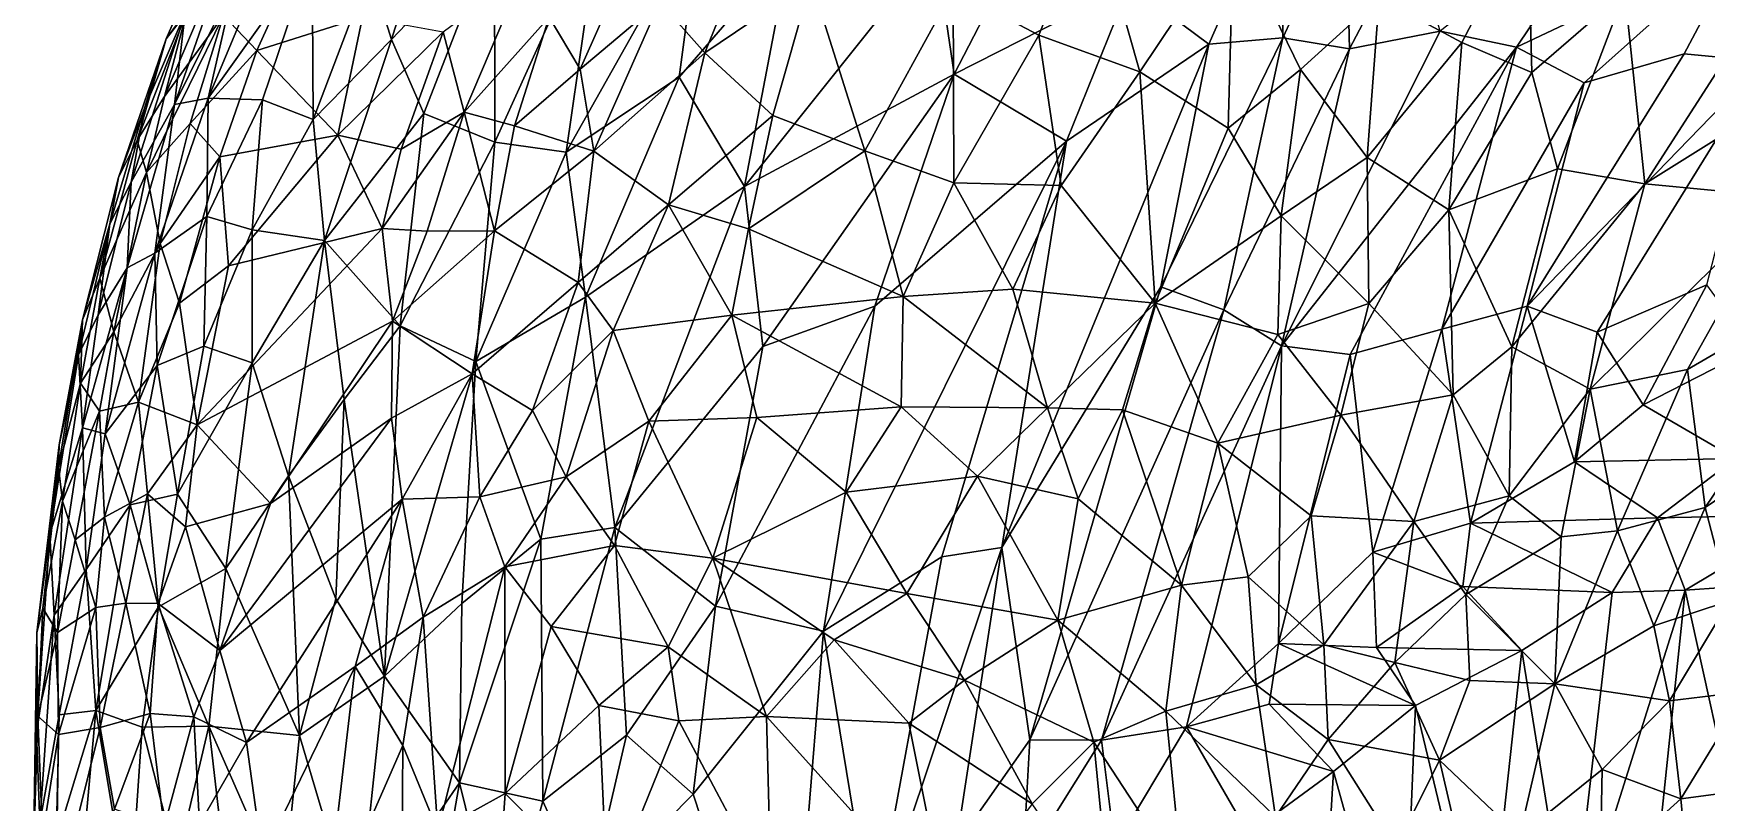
# Model space of a CAD drawing. Header units: metres. Extents: x -887 to 648, y -818 to 707.
# Drawn here: x -887 to -321, y -79 to 181 of the extents above; entities that cross this region are included whole.
import ezdxf

# ---------------------------------------------------------------- set-up
doc = ezdxf.new("R2010")
doc.units = ezdxf.units.M

msp = doc.modelspace()

# ---------------------------------------------------------------- linework, layer by layer
at = {"layer": '10k-small'}
for points in [[(-765.66, 178.61, 455.6), (-745.13, 244.01, 451.53), (-773.02, 202.04, 430.76)], [(-730.77, 215.13, 488.43), (-745.13, 244.01, 451.53), (-765.66, 178.61, 455.6)], [(-489.25, 177.02, 703.07), (-464.4, 233.3, 706.56), (-516.04, 197.06, 686.12)], [(-489.25, 177.02, 703.07), (-464.18, 179.12, 713.32), (-464.4, 233.3, 706.56)], [(-464.18, 179.12, 713.32), (-442.81, 225.01, 716.93), (-464.4, 233.3, 706.56)], [(-841.81, 178.86, 157.26), (-818.94, 230.63, 140.56), (-835, 187.64, 98.17)], [(-825.93, 215.38, 195.45), (-818.94, 230.63, 140.56), (-841.81, 178.86, 157.26)], [(-575.34, 166.84, 650.95), (-542.18, 231, 660.77), (-581.62, 209.78, 636.28)], [(-575.34, 166.84, 650.95), (-516.04, 197.06, 686.12), (-542.18, 231, 660.77)], [(-385.17, 175.97, 729.62), (-348.2, 231.09, 736.43), (-410.98, 181.42, 727.13)], [(-385.17, 175.97, 729.62), (-307.76, 212.69, 738.04), (-348.2, 231.09, 736.43)], [(-694.58, 223.63, 528.99), (-730.77, 215.13, 488.43), (-730.68, 143.92, 515.61)], [(-706.59, 140.47, 542.95), (-694.58, 223.63, 528.99), (-730.68, 143.92, 515.61)], [(-660.95, 221.7, 564.39), (-694.58, 223.63, 528.99), (-706.59, 140.47, 542.95)], [(-706.59, 140.47, 542.95), (-668.39, 165.91, 573.14), (-660.95, 221.7, 564.39)], [(-668.39, 165.91, 573.14), (-630.87, 209.2, 595.23), (-660.95, 221.7, 564.39)], [(-546.72, 180.12, -552.57), (-575.68, 195.43, -518.72), (-528.78, 224.81, -541.93)], [(-512.56, 167.71, -585.94), (-546.72, 180.12, -552.57), (-528.78, 224.81, -541.93)], [(-512.56, 167.71, -585.94), (-528.78, 224.81, -541.93), (-480.81, 215.04, -582.05)], [(-441.66, 175.48, 720.15), (-442.81, 225.01, 716.93), (-464.18, 179.12, 713.32)], [(-441.66, 175.48, 720.15), (-420.55, 215.58, 724.63), (-442.81, 225.01, 716.93)], [(-835.49, 187.5, 234.35), (-825.93, 215.38, 195.45), (-841.81, 178.86, 157.26)], [(-822.49, 186.76, 5.69), (-791, 219.3, -57.48), (-811.23, 174.85, -60.3)], [(-791, 219.3, -57.48), (-775.48, 186.19, -159.29), (-811.23, 174.85, -60.3)], [(-730.77, 215.13, 488.43), (-765.66, 178.61, 455.6), (-754.68, 153.58, 482.62)], [(-730.68, 143.92, 515.61), (-730.77, 215.13, 488.43), (-754.68, 153.58, 482.62)], [(-674.89, 191.24, -406.7), (-642.18, 217.23, -434.26), (-659.66, 174.08, -440.13)], [(-642.18, 217.23, -434.26), (-623.67, 198.45, -469.91), (-659.66, 174.08, -440.13)], [(-441.66, 175.48, 720.15), (-410.98, 181.42, 727.13), (-420.55, 215.58, 724.63)], [(-403.66, 177.62, -640.54), (-431.54, 192.69, -622.16), (-381.29, 220.29, -624.72)], [(-379.93, 167.4, -651.68), (-403.66, 177.62, -640.54), (-381.29, 220.29, -624.72)], [(-379.93, 167.4, -651.68), (-381.29, 220.29, -624.72), (-348.5, 194.7, -644.42)], [(-712.37, 186.13, -341.63), (-681.64, 213.99, -375.92), (-701.81, 168.61, -376.75)], [(-681.64, 213.99, -375.92), (-674.89, 191.24, -406.7), (-701.81, 168.61, -376.75)], [(-646.27, 128.95, 601.75), (-581.62, 209.78, 636.28), (-630.87, 209.2, 595.23)], [(-646.27, 128.95, 601.75), (-575.34, 166.84, 650.95), (-581.62, 209.78, 636.28)], [(-482.65, 148.61, -616.08), (-512.56, 167.71, -585.94), (-480.81, 215.04, -582.05)], [(-482.65, 148.61, -616.08), (-480.81, 215.04, -582.05), (-458.18, 168.49, -621.18)], [(-458.18, 168.49, -621.18), (-480.81, 215.04, -582.05), (-431.54, 192.69, -622.16)], [(-362.28, 163.95, 728.81), (-307.76, 212.69, 738.04), (-385.17, 175.97, 729.62)], [(-362.28, 163.95, 728.81), (-328.46, 173.8, 731.48), (-307.76, 212.69, 738.04)], [(-301.21, 171.17, 729.63), (-307.76, 212.69, 738.04), (-328.46, 173.8, 731.48)], [(-839.02, 156.68, 288.43), (-820.87, 208.67, 285.67), (-835.49, 187.5, 234.35)], [(-818.76, 197.8, 316.45), (-820.87, 208.67, 285.67), (-839.02, 156.68, 288.43)], [(-792.47, 207.97, 387.6), (-806.54, 209.1, 346.71), (-827.64, 158.73, 333.88)], [(-806.54, 209.1, 346.71), (-818.76, 197.8, 316.45), (-827.64, 158.73, 333.88)], [(-792.47, 207.97, 387.6), (-827.64, 158.73, 333.88), (-809.31, 158.18, 385.56)], [(-792.19, 151.52, 424.51), (-792.47, 207.97, 387.6), (-809.31, 158.18, 385.56)], [(-773.02, 202.04, 430.76), (-792.47, 207.97, 387.6), (-792.19, 151.52, 424.51)], [(-646.27, 128.95, 601.75), (-630.87, 209.2, 595.23), (-668.39, 165.91, 573.14)], [(-842.47, 159.37, 61.31), (-825.5, 199.11, 56.65), (-822.49, 186.76, 5.69)], [(-835, 187.64, 98.17), (-825.5, 199.11, 56.65), (-842.47, 159.37, 61.31)], [(-765.66, 178.61, 455.6), (-773.02, 202.04, 430.76), (-792.19, 151.52, 424.51)], [(-748.15, 181.17, -257.41), (-720.94, 201.48, -306.01), (-741.07, 154.08, -305.47)], [(-741.07, 154.08, -305.47), (-720.94, 201.48, -306.01), (-712.37, 186.13, -341.63)], [(-659.66, 174.08, -440.13), (-623.67, 198.45, -469.91), (-636.65, 152.96, -479.56)], [(-623.67, 198.45, -469.91), (-605.58, 140.93, -517.55), (-636.65, 152.96, -479.56)], [(-605.58, 140.93, -517.55), (-623.67, 198.45, -469.91), (-575.68, 195.43, -518.72)], [(-827.64, 158.73, 333.88), (-818.76, 197.8, 316.45), (-839.02, 156.68, 288.43)], [(-575.48, 130.15, -550.96), (-605.58, 140.93, -517.55), (-575.68, 195.43, -518.72)], [(-575.48, 130.15, -550.96), (-575.68, 195.43, -518.72), (-546.72, 180.12, -552.57)], [(-537.33, 144.18, 679.78), (-516.04, 197.06, 686.12), (-575.34, 166.84, 650.95)], [(-537.33, 144.18, 679.78), (-489.25, 177.02, 703.07), (-516.04, 197.06, 686.12)], [(-435.63, 138.73, -646.63), (-458.18, 168.49, -621.18), (-431.54, 192.69, -622.16)], [(-435.63, 138.73, -646.63), (-431.54, 192.69, -622.16), (-403.66, 177.62, -640.54)], [(-371.3, 134.86, -666.85), (-379.93, 167.4, -651.68), (-348.5, 194.7, -644.42)], [(-341.69, 129.76, -671.46), (-371.3, 134.86, -666.85), (-348.5, 194.7, -644.42)], [(-341.69, 129.76, -671.46), (-348.5, 194.7, -644.42), (-298.97, 196.32, -646.46)], [(-341.69, 129.76, -671.46), (-298.97, 196.32, -646.46), (-285.42, 165.02, -657.27)], [(-839.02, 156.68, 288.43), (-835.49, 187.5, 234.35), (-853.76, 130.37, 239.4)], [(-853.76, 130.37, 239.4), (-835.49, 187.5, 234.35), (-849.15, 155.34, 200.57)], [(-851.64, 144.58, 101.39), (-835, 187.64, 98.17), (-842.47, 159.37, 61.31)], [(-841.81, 178.86, 157.26), (-835, 187.64, 98.17), (-851.64, 144.58, 101.39)], [(-835.49, 187.5, 234.35), (-841.81, 178.86, 157.26), (-849.15, 155.34, 200.57)], [(-848.55, 133.6, 41.93), (-822.49, 186.76, 5.69), (-833.75, 150.21, -6.8)], [(-842.47, 159.37, 61.31), (-822.49, 186.76, 5.69), (-848.55, 133.6, 41.93)], [(-822.49, 186.76, 5.69), (-811.23, 174.85, -60.3), (-833.75, 150.21, -6.8)], [(-701.81, 168.61, -376.75), (-674.89, 191.24, -406.7), (-697.19, 140.84, -403.11)], [(-697.19, 140.84, -403.11), (-674.89, 191.24, -406.7), (-659.66, 174.08, -440.13)], [(-811.23, 174.85, -60.3), (-775.48, 186.19, -159.29), (-783.75, 146.2, -183.68)], [(-775.48, 186.19, -159.29), (-748.15, 181.17, -257.41), (-783.75, 146.2, -183.68)], [(-783.75, 146.2, -183.68), (-748.15, 181.17, -257.41), (-762.42, 141.5, -257.68)], [(-748.15, 181.17, -257.41), (-741.07, 154.08, -305.47), (-762.42, 141.5, -257.68)], [(-741.07, 154.08, -305.47), (-712.37, 186.13, -341.63), (-723.99, 149.38, -347.73)], [(-712.37, 186.13, -341.63), (-701.81, 168.61, -376.75), (-723.99, 149.38, -347.73)], [(-464.59, 75.04, 704.32), (-385.17, 175.97, 729.62), (-410.98, 181.42, 727.13)], [(-464.59, 75.04, 704.32), (-410.98, 181.42, 727.13), (-441.66, 175.48, 720.15)], [(-849.15, 155.34, 200.57), (-841.81, 178.86, 157.26), (-857.97, 131.91, 150.44)], [(-841.81, 178.86, 157.26), (-851.64, 144.58, 101.39), (-857.97, 131.91, 150.44)], [(-765.66, 178.61, 455.6), (-792.19, 151.52, 424.51), (-788.32, 110.62, 450.33)], [(-754.68, 153.58, 482.62), (-765.66, 178.61, 455.6), (-788.32, 110.62, 450.33)], [(-539.12, 129.22, -582.84), (-575.48, 130.15, -550.96), (-546.72, 180.12, -552.57)], [(-559.23, 6.81, 672.99), (-489.25, 177.02, 703.07), (-537.33, 144.18, 679.78)], [(-559.23, 6.81, 672.99), (-505.38, 94.92, 695.36), (-489.25, 177.02, 703.07)], [(-539.12, 129.22, -582.84), (-546.72, 180.12, -552.57), (-512.56, 167.71, -585.94)], [(-484.17, 87.2, 701.45), (-464.18, 179.12, 713.32), (-505.38, 94.92, 695.36)], [(-505.38, 94.92, 695.36), (-464.18, 179.12, 713.32), (-489.25, 177.02, 703.07)], [(-484.17, 87.2, 701.45), (-441.66, 175.48, 720.15), (-464.18, 179.12, 713.32)], [(-464.59, 75.04, 704.32), (-441.66, 175.48, 720.15), (-484.17, 87.2, 701.45)], [(-441.44, 72.05, 706.65), (-385.17, 175.97, 729.62), (-464.59, 75.04, 704.32)], [(-441.44, 72.05, 706.65), (-410.33, 80.7, 709.27), (-385.17, 175.97, 729.62)], [(-407.99, 121.04, -664.47), (-435.63, 138.73, -646.63), (-403.66, 177.62, -640.54)], [(-410.33, 80.7, 709.27), (-362.28, 163.95, 728.81), (-385.17, 175.97, 729.62)], [(-407.99, 121.04, -664.47), (-403.66, 177.62, -640.54), (-379.93, 167.4, -651.68)], [(-833.75, 150.21, -6.8), (-811.23, 174.85, -60.3), (-823.75, 138.97, -65.66)], [(-811.23, 174.85, -60.3), (-783.75, 146.2, -183.68), (-823.75, 138.97, -65.66)], [(-697.19, 140.84, -403.11), (-659.66, 174.08, -440.13), (-671.94, 122.66, -449.77)], [(-659.66, 174.08, -440.13), (-636.65, 152.96, -479.56), (-671.94, 122.66, -449.77)], [(-381.52, 88.39, 710.01), (-301.21, 171.17, 729.63), (-328.46, 173.8, 731.48)], [(-381.52, 88.39, 710.01), (-328.46, 173.8, 731.48), (-362.28, 163.95, 728.81)], [(-357.88, 79.62, 705.01), (-301.21, 171.17, 729.63), (-381.52, 88.39, 710.01)], [(-357.88, 79.62, 705.01), (-320.77, 95.7, 705), (-301.21, 171.17, 729.63)], [(-723.99, 149.38, -347.73), (-701.81, 168.61, -376.75), (-697.19, 140.84, -403.11)], [(-700.01, 91.5, 561.71), (-668.39, 165.91, 573.14), (-706.59, 140.47, 542.95)], [(-700.01, 91.5, 561.71), (-646.27, 128.95, 601.75), (-668.39, 165.91, 573.14)], [(-640.08, 74.81, 616.68), (-575.34, 166.84, 650.95), (-646.27, 128.95, 601.75)], [(-640.08, 74.81, 616.68), (-602.14, 88.38, 643.32), (-575.34, 166.84, 650.95)], [(-602.14, 88.38, 643.32), (-537.33, 144.18, 679.78), (-575.34, 166.84, 650.95)], [(-507.3, 89.47, -625.04), (-539.12, 129.22, -582.84), (-512.56, 167.71, -585.94)], [(-507.3, 89.47, -625.04), (-512.56, 167.71, -585.94), (-482.65, 148.61, -616.08)], [(-464.76, 118.98, -640.4), (-482.65, 148.61, -616.08), (-458.18, 168.49, -621.18)], [(-464.76, 118.98, -640.4), (-458.18, 168.49, -621.18), (-435.63, 138.73, -646.63)], [(-407.99, 121.04, -664.47), (-379.93, 167.4, -651.68), (-371.3, 134.86, -666.85)], [(-294.58, 125.25, -670.39), (-341.69, 129.76, -671.46), (-285.42, 165.02, -657.27)], [(-851.64, 144.58, 101.39), (-842.47, 159.37, 61.31), (-848.55, 133.6, 41.93)], [(-827.64, 158.73, 333.88), (-839.02, 156.68, 288.43), (-845.65, 106.35, 319.72)], [(-828.07, 118.74, 364.04), (-827.64, 158.73, 333.88), (-845.65, 106.35, 319.72)], [(-809.31, 158.18, 385.56), (-827.64, 158.73, 333.88), (-828.07, 118.74, 364.04)], [(-410.33, 80.7, 709.27), (-381.52, 88.39, 710.01), (-362.28, 163.95, 728.81)], [(-853.76, 130.37, 239.4), (-849.15, 155.34, 200.57), (-860.97, 116.24, 199.87)], [(-849.15, 155.34, 200.57), (-857.97, 131.91, 150.44), (-860.97, 116.24, 199.87)], [(-839.02, 156.68, 288.43), (-853.76, 130.37, 239.4), (-855.07, 101.35, 282.36)], [(-845.65, 106.35, 319.72), (-839.02, 156.68, 288.43), (-855.07, 101.35, 282.36)], [(-812.81, 114.2, 402.57), (-809.31, 158.18, 385.56), (-828.07, 118.74, 364.04)], [(-792.19, 151.52, 424.51), (-809.31, 158.18, 385.56), (-812.81, 114.2, 402.57)], [(-762.73, 81.74, 494.78), (-754.68, 153.58, 482.62), (-788.32, 110.62, 450.33)], [(-762.42, 141.5, -257.68), (-741.07, 154.08, -305.47), (-768.86, 114.75, -261.6)], [(-768.86, 114.75, -261.6), (-741.07, 154.08, -305.47), (-753.54, 113.84, -303.99)], [(-730.68, 143.92, 515.61), (-754.68, 153.58, 482.62), (-762.73, 81.74, 494.78)], [(-753.54, 113.84, -303.99), (-741.07, 154.08, -305.47), (-730.84, 113.88, -355.78)], [(-741.07, 154.08, -305.47), (-723.99, 149.38, -347.73), (-730.84, 113.88, -355.78)], [(-671.94, 122.66, -449.77), (-636.65, 152.96, -479.56), (-644.93, 114.59, -485.98)], [(-636.65, 152.96, -479.56), (-605.58, 140.93, -517.55), (-644.93, 114.59, -485.98)], [(-848.55, 133.6, 41.93), (-833.75, 150.21, -6.8), (-843.88, 109.66, -20.81)], [(-833.75, 150.21, -6.8), (-823.75, 138.97, -65.66), (-843.88, 109.66, -20.81)], [(-788.32, 110.62, 450.33), (-792.19, 151.52, 424.51), (-812.81, 114.2, 402.57)], [(-723.99, 149.38, -347.73), (-697.19, 140.84, -403.11), (-730.84, 113.88, -355.78)], [(-507.3, 89.47, -625.04), (-482.65, 148.61, -616.08), (-464.76, 118.98, -640.4)], [(-851.64, 144.58, 101.39), (-848.55, 133.6, 41.93), (-864.26, 97.86, 93.68)], [(-857.97, 131.91, 150.44), (-851.64, 144.58, 101.39), (-864.26, 97.86, 93.68)], [(-823.75, 138.97, -65.66), (-783.75, 146.2, -183.68), (-820.79, 102.05, -113.43)], [(-820.79, 102.05, -113.43), (-783.75, 146.2, -183.68), (-768.86, 114.75, -261.6)], [(-783.75, 146.2, -183.68), (-762.42, 141.5, -257.68), (-768.86, 114.75, -261.6)], [(-737.09, 69.69, 528.23), (-730.68, 143.92, 515.61), (-762.73, 81.74, 494.78)], [(-706.59, 140.47, 542.95), (-730.68, 143.92, 515.61), (-737.09, 69.69, 528.23)], [(-619.57, -21.41, 641.79), (-537.33, 144.18, 679.78), (-602.14, 88.38, 643.32)], [(-619.57, -21.41, 641.79), (-579.48, 3.73, 663.13), (-537.33, 144.18, 679.78)], [(-579.48, 3.73, 663.13), (-559.23, 6.81, 672.99), (-537.33, 144.18, 679.78)], [(-843.88, 109.66, -20.81), (-823.75, 138.97, -65.66), (-837.31, 89.46, -69.65)], [(-823.75, 138.97, -65.66), (-820.79, 102.05, -113.43), (-837.31, 89.46, -69.65)], [(-700.01, 91.5, 561.71), (-706.59, 140.47, 542.95), (-737.09, 69.69, 528.23)], [(-730.84, 113.88, -355.78), (-697.19, 140.84, -403.11), (-702.47, 96.4, -414.2)], [(-697.19, 140.84, -403.11), (-671.94, 122.66, -449.77), (-702.47, 96.4, -414.2)], [(-644.93, 114.59, -485.98), (-605.58, 140.93, -517.55), (-592.59, 91.67, -548.99)], [(-592.59, 91.67, -548.99), (-605.58, 140.93, -517.55), (-575.48, 130.15, -550.96)], [(-435.12, 89.31, -666.51), (-464.76, 118.98, -640.4), (-435.63, 138.73, -646.63)], [(-435.12, 89.31, -666.51), (-435.63, 138.73, -646.63), (-407.99, 121.04, -664.47)], [(-860.97, 116.24, 199.87), (-857.97, 131.91, 150.44), (-870.21, 83.79, 153.82)], [(-870.21, 83.79, 153.82), (-857.97, 131.91, 150.44), (-864.26, 97.86, 93.68)], [(-855.07, 101.35, 282.36), (-853.76, 130.37, 239.4), (-864.86, 85.45, 238.67)], [(-853.76, 130.37, 239.4), (-860.97, 116.24, 199.87), (-864.86, 85.45, 238.67)], [(-864.26, 97.86, 93.68), (-848.55, 133.6, 41.93), (-859.54, 79.8, 21.88)], [(-848.55, 133.6, 41.93), (-843.88, 109.66, -20.81), (-859.54, 79.8, 21.88)], [(-386.72, 74.7, -686.08), (-407.99, 121.04, -664.47), (-371.3, 134.86, -666.85)], [(-386.72, 74.7, -686.08), (-371.3, 134.86, -666.85), (-341.69, 129.76, -671.46)], [(-690.15, 13.61, 585.54), (-646.27, 128.95, 601.75), (-700.01, 91.5, 561.71)], [(-690.15, 13.61, 585.54), (-640.08, 74.81, 616.68), (-646.27, 128.95, 601.75)], [(-592.59, 91.67, -548.99), (-575.48, 130.15, -550.96), (-555.48, 94.13, -582.97)], [(-555.48, 94.13, -582.97), (-575.48, 130.15, -550.96), (-539.12, 129.22, -582.84)], [(-507.3, 89.47, -625.04), (-555.48, 94.13, -582.97), (-539.12, 129.22, -582.84)], [(-360.19, 60.41, -692.43), (-386.72, 74.7, -686.08), (-341.69, 129.76, -671.46)], [(-360.19, 60.41, -692.43), (-341.69, 129.76, -671.46), (-294.58, 125.25, -670.39)], [(-360.19, 60.41, -692.43), (-294.58, 125.25, -670.39), (-327.3, 67.02, -688.39)], [(-327.3, 67.02, -688.39), (-294.58, 125.25, -670.39), (-265.48, 102.97, -669.85)], [(-702.47, 96.4, -414.2), (-671.94, 122.66, -449.77), (-690.66, 80.2, -437.42)], [(-690.66, 80.2, -437.42), (-671.94, 122.66, -449.77), (-650.51, 85.38, -488.91)], [(-671.94, 122.66, -449.77), (-644.93, 114.59, -485.98), (-650.51, 85.38, -488.91)], [(-465.86, 78.82, -654.52), (-507.3, 89.47, -625.04), (-464.76, 118.98, -640.4)], [(-465.86, 78.82, -654.52), (-464.76, 118.98, -640.4), (-435.12, 89.31, -666.51)], [(-406.6, 58.42, -686.9), (-435.12, 89.31, -666.51), (-407.99, 121.04, -664.47)], [(-406.6, 58.42, -686.9), (-407.99, 121.04, -664.47), (-386.72, 74.7, -686.08)], [(-860.97, 116.24, 199.87), (-870.21, 83.79, 153.82), (-871.48, 71.99, 197.96)], [(-864.86, 85.45, 238.67), (-860.97, 116.24, 199.87), (-871.48, 71.99, 197.96)], [(-828.07, 118.74, 364.04), (-845.65, 106.35, 319.72), (-844.93, 68.35, 346.48)], [(-829.11, 74.86, 384.13), (-828.07, 118.74, 364.04), (-844.93, 68.35, 346.48)], [(-820.79, 102.05, -113.43), (-768.86, 114.75, -261.6), (-831.34, 48.32, -121.89)], [(-831.34, 48.32, -121.89), (-768.86, 114.75, -261.6), (-765.35, 83.35, -291.64)], [(-812.81, 114.2, 402.57), (-828.07, 118.74, 364.04), (-829.11, 74.86, 384.13)], [(-812.82, 69.3, 420.83), (-812.81, 114.2, 402.57), (-829.11, 74.86, 384.13)], [(-788.32, 110.62, 450.33), (-812.81, 114.2, 402.57), (-812.82, 69.3, 420.83)], [(-768.86, 114.75, -261.6), (-753.54, 113.84, -303.99), (-765.35, 83.35, -291.64)], [(-765.35, 83.35, -291.64), (-730.84, 113.88, -355.78), (-738.42, 65.58, -360.06)], [(-765.35, 83.35, -291.64), (-753.54, 113.84, -303.99), (-730.84, 113.88, -355.78)], [(-730.84, 113.88, -355.78), (-702.47, 96.4, -414.2), (-738.42, 65.58, -360.06)], [(-644.93, 114.59, -485.98), (-592.59, 91.67, -548.99), (-650.51, 85.38, -488.91)], [(-859.54, 79.8, 21.88), (-843.88, 109.66, -20.81), (-851.19, 56.01, -45.86)], [(-843.88, 109.66, -20.81), (-837.31, 89.46, -69.65), (-851.19, 56.01, -45.86)], [(-800.54, 31.1, 452.31), (-788.32, 110.62, 450.33), (-812.82, 69.3, 420.83)], [(-781.71, 56.92, 475.38), (-788.32, 110.62, 450.33), (-800.54, 31.1, 452.31)], [(-762.73, 81.74, 494.78), (-788.32, 110.62, 450.33), (-781.71, 56.92, 475.38)], [(-844.93, 68.35, 346.48), (-845.65, 106.35, 319.72), (-862.5, 45.24, 297.83)], [(-845.65, 106.35, 319.72), (-855.07, 101.35, 282.36), (-862.5, 45.24, 297.83)], [(-837.31, 89.46, -69.65), (-820.79, 102.05, -113.43), (-831.34, 48.32, -121.89)], [(-321.36, 20.36, -695.16), (-327.3, 67.02, -688.39), (-265.48, 102.97, -669.85)], [(-321.36, 20.36, -695.16), (-265.48, 102.97, -669.85), (-253.23, 66.62, -670.42)], [(-870.21, 83.79, 153.82), (-864.26, 97.86, 93.68), (-870.87, 62.37, 84.6)], [(-864.26, 97.86, 93.68), (-859.54, 79.8, 21.88), (-870.87, 62.37, 84.6)], [(-862.5, 45.24, 297.83), (-855.07, 101.35, 282.36), (-870.17, 47.34, 256.05)], [(-855.07, 101.35, 282.36), (-864.86, 85.45, 238.67), (-870.17, 47.34, 256.05)], [(-738.42, 65.58, -360.06), (-702.47, 96.4, -414.2), (-717.95, 53.14, -399.88)], [(-717.95, 53.14, -399.88), (-702.47, 96.4, -414.2), (-690.66, 80.2, -437.42)], [(-715.15, 9.65, 563.32), (-700.01, 91.5, 561.71), (-737.09, 69.69, 528.23)], [(-715.15, 9.65, 563.32), (-690.15, 13.61, 585.54), (-700.01, 91.5, 561.71)], [(-650.51, 85.38, -488.91), (-592.59, 91.67, -548.99), (-593.28, 54.42, -558.6)], [(-543.72, 54.02, -607.09), (-593.28, 54.42, -558.6), (-592.59, 91.67, -548.99)], [(-543.72, 54.02, -607.09), (-592.59, 91.67, -548.99), (-555.48, 94.13, -582.97)], [(-549.7, -58.18, 675.29), (-505.38, 94.92, 695.36), (-559.23, 6.81, 672.99)], [(-543.72, 54.02, -607.09), (-555.48, 94.13, -582.97), (-507.3, 89.47, -625.04)], [(-549.7, -58.18, 675.29), (-484.17, 87.2, 701.45), (-505.38, 94.92, 695.36)], [(-342.29, 55.02, 693.31), (-320.77, 95.7, 705), (-357.88, 79.62, 705.01)], [(-342.29, 55.02, 693.31), (-305.13, 74.12, 692.25), (-320.77, 95.7, 705)], [(-870.17, 47.34, 256.05), (-864.86, 85.45, 238.67), (-871.48, 71.99, 197.96)], [(-851.19, 56.01, -45.86), (-837.31, 89.46, -69.65), (-831.34, 48.32, -121.89)], [(-690.66, 80.2, -437.42), (-650.51, 85.38, -488.91), (-678.63, 49.59, -460.57)], [(-678.63, 49.59, -460.57), (-650.51, 85.38, -488.91), (-642.12, 50.77, -505.75)], [(-619.57, -21.41, 641.79), (-602.14, 88.38, 643.32), (-656.02, -13.02, 616.38)], [(-656.02, -13.02, 616.38), (-602.14, 88.38, 643.32), (-640.08, 74.81, 616.68)], [(-650.51, 85.38, -488.91), (-593.28, 54.42, -558.6), (-642.12, 50.77, -505.75)], [(-525.51, -58.36, 682.34), (-484.17, 87.2, 701.45), (-549.7, -58.18, 675.29)], [(-518.44, 53.35, -628.3), (-543.72, 54.02, -607.09), (-507.3, 89.47, -625.04)], [(-525.51, -58.36, 682.34), (-464.59, 75.04, 704.32), (-484.17, 87.2, 701.45)], [(-486.14, 42.15, -653.84), (-518.44, 53.35, -628.3), (-507.3, 89.47, -625.04)], [(-486.14, 42.15, -653.84), (-507.3, 89.47, -625.04), (-465.86, 78.82, -654.52)], [(-444.59, 51.63, -674.29), (-465.86, 78.82, -654.52), (-435.12, 89.31, -666.51)], [(-444.59, 51.63, -674.29), (-435.12, 89.31, -666.51), (-406.6, 58.42, -686.9)], [(-400.74, 15.05, 693.72), (-381.52, 88.39, 710.01), (-410.33, 80.7, 709.27)], [(-400.74, 15.05, 693.72), (-365.53, 35.79, 692.31), (-381.52, 88.39, 710.01)], [(-365.53, 35.79, 692.31), (-357.88, 79.62, 705.01), (-381.52, 88.39, 710.01)], [(-878.06, 41.52, 169.59), (-870.21, 83.79, 153.82), (-878.31, 33.86, 128.12)], [(-870.21, 83.79, 153.82), (-870.87, 62.37, 84.6), (-878.31, 33.86, 128.12)], [(-871.48, 71.99, 197.96), (-870.21, 83.79, 153.82), (-878.06, 41.52, 169.59)], [(-870.87, 62.37, 84.6), (-859.54, 79.8, 21.88), (-864.47, 52.94, 20.42)], [(-859.54, 79.8, 21.88), (-851.19, 56.01, -45.86), (-864.47, 52.94, 20.42)], [(-831.34, 48.32, -121.89), (-765.35, 83.35, -291.64), (-806.53, 21.69, -204.73)], [(-806.53, 21.69, -204.73), (-765.35, 83.35, -291.64), (-765.62, 50.57, -302.64)], [(-768.01, -36.64, 511.95), (-762.73, 81.74, 494.78), (-781.71, 56.92, 475.38)], [(-737.09, 69.69, 528.23), (-762.73, 81.74, 494.78), (-768.01, -36.64, 511.95)], [(-765.35, 83.35, -291.64), (-738.42, 65.58, -360.06), (-765.62, 50.57, -302.64)], [(-717.95, 53.14, -399.88), (-690.66, 80.2, -437.42), (-706.61, 30.76, -421.55)], [(-706.61, 30.76, -421.55), (-690.66, 80.2, -437.42), (-678.63, 49.59, -460.57)], [(-433.67, 5.2, 695.74), (-410.33, 80.7, 709.27), (-441.44, 72.05, 706.65)], [(-433.67, 5.2, 695.74), (-400.74, 15.05, 693.72), (-410.33, 80.7, 709.27)], [(-365.53, 35.79, 692.31), (-342.29, 55.02, 693.31), (-357.88, 79.62, 705.01)], [(-829.11, 74.86, 384.13), (-844.93, 68.35, 346.48), (-837.99, 24.88, 380.44)], [(-812.82, 69.3, 420.83), (-829.11, 74.86, 384.13), (-837.99, 24.88, 380.44)], [(-656.02, -13.02, 616.38), (-640.08, 74.81, 616.68), (-690.15, 13.61, 585.54)], [(-525.51, -58.36, 682.34), (-496.73, -53.79, 687.75), (-464.59, 75.04, 704.32)], [(-496.73, -53.79, 687.75), (-465.61, -25.61, 692.58), (-464.59, 75.04, 704.32)], [(-486.14, 42.15, -653.84), (-465.86, 78.82, -654.52), (-444.59, 51.63, -674.29)], [(-465.61, -25.61, 692.58), (-441.44, 72.05, 706.65), (-464.59, 75.04, 704.32)], [(-387.6, 24.32, -698.76), (-406.6, 58.42, -686.9), (-386.72, 74.7, -686.08)], [(-387.6, 24.32, -698.76), (-386.72, 74.7, -686.08), (-360.19, 60.41, -692.43)], [(-311.07, 36.88, 675.24), (-305.13, 74.12, 692.25), (-342.29, 55.02, 693.31)], [(-870.17, 47.34, 256.05), (-871.48, 71.99, 197.96), (-881.23, 11.36, 200.48)], [(-881.23, 11.36, 200.48), (-871.48, 71.99, 197.96), (-878.06, 41.52, 169.59)], [(-844.93, 68.35, 346.48), (-862.5, 45.24, 297.83), (-854.06, 21.31, 338.14)], [(-837.99, 24.88, 380.44), (-844.93, 68.35, 346.48), (-854.06, 21.31, 338.14)], [(-821.68, -0.3, 421.41), (-812.82, 69.3, 420.83), (-837.99, 24.88, 380.44)], [(-800.54, 31.1, 452.31), (-812.82, 69.3, 420.83), (-821.68, -0.3, 421.41)], [(-741.91, -12.05, 538.67), (-737.09, 69.69, 528.23), (-768.01, -36.64, 511.95)], [(-715.15, 9.65, 563.32), (-737.09, 69.69, 528.23), (-741.91, -12.05, 538.67)], [(-465.61, -25.61, 692.58), (-433.67, 5.2, 695.74), (-441.44, 72.05, 706.65)], [(-878.31, 33.86, 128.12), (-870.87, 62.37, 84.6), (-876.88, 22.47, 85.74)], [(-876.88, 22.47, 85.74), (-870.87, 62.37, 84.6), (-864.47, 52.94, 20.42)], [(-765.62, 50.57, -302.64), (-738.42, 65.58, -360.06), (-762.01, 23.21, -315.47)], [(-762.01, 23.21, -315.47), (-738.42, 65.58, -360.06), (-735.78, 24, -371.41)], [(-738.42, 65.58, -360.06), (-717.95, 53.14, -399.88), (-735.78, 24, -371.41)], [(-350.95, 12.52, -701.64), (-360.19, 60.41, -692.43), (-327.3, 67.02, -688.39)], [(-350.95, 12.52, -701.64), (-327.3, 67.02, -688.39), (-321.36, 20.36, -695.16)], [(-313.09, -11.25, -694.82), (-321.36, 20.36, -695.16), (-253.23, 66.62, -670.42)], [(-784.49, -10.56, 484.72), (-781.71, 56.92, 475.38), (-800.54, 31.1, 452.31)], [(-768.01, -36.64, 511.95), (-781.71, 56.92, 475.38), (-784.49, -10.56, 484.72)], [(-419.81, 15.59, -693.46), (-444.59, 51.63, -674.29), (-406.6, 58.42, -686.9)], [(-419.81, 15.59, -693.46), (-406.6, 58.42, -686.9), (-387.6, 24.32, -698.76)], [(-370.02, 10.45, -702.49), (-387.6, 24.32, -698.76), (-360.19, 60.41, -692.43)], [(-370.02, 10.45, -702.49), (-360.19, 60.41, -692.43), (-350.95, 12.52, -701.64)], [(-876.88, 22.47, 85.74), (-864.47, 52.94, 20.42), (-872.66, 9.37, 39.09)], [(-872.66, 9.37, 39.09), (-864.47, 52.94, 20.42), (-862.71, 17.07, -17.34)], [(-864.47, 52.94, 20.42), (-851.19, 56.01, -45.86), (-862.71, 17.07, -17.34)], [(-862.71, 17.07, -17.34), (-851.19, 56.01, -45.86), (-848.13, 24.94, -78.09)], [(-851.19, 56.01, -45.86), (-831.34, 48.32, -121.89), (-848.13, 24.94, -78.09)], [(-735.78, 24, -371.41), (-717.95, 53.14, -399.88), (-706.61, 30.76, -421.55)], [(-642.12, 50.77, -505.75), (-593.28, 54.42, -558.6), (-611.91, 25.59, -543.53)], [(-611.91, 25.59, -543.53), (-593.28, 54.42, -558.6), (-567.41, 30.9, -589.41)], [(-567.41, 30.9, -589.41), (-593.28, 54.42, -558.6), (-543.72, 54.02, -607.09)], [(-533.34, 23.32, -622.7), (-567.41, 30.9, -589.41), (-543.72, 54.02, -607.09)], [(-533.34, 23.32, -622.7), (-543.72, 54.02, -607.09), (-518.44, 53.35, -628.3)], [(-498.46, -5.94, -655.16), (-533.34, 23.32, -622.7), (-518.44, 53.35, -628.3)], [(-498.46, -5.94, -655.16), (-518.44, 53.35, -628.3), (-486.14, 42.15, -653.84)], [(-454.54, 17.49, -678.1), (-486.14, 42.15, -653.84), (-444.59, 51.63, -674.29)], [(-419.81, 15.59, -693.46), (-454.54, 17.49, -678.1), (-444.59, 51.63, -674.29)], [(-365.53, 35.79, 692.31), (-311.07, 36.88, 675.24), (-342.29, 55.02, 693.31)], [(-870.17, 47.34, 256.05), (-881.23, 11.36, 200.48), (-879.79, -16.05, 245.62)], [(-868.92, -0.6, 294.29), (-870.17, 47.34, 256.05), (-879.79, -16.05, 245.62)], [(-862.5, 45.24, 297.83), (-870.17, 47.34, 256.05), (-868.92, -0.6, 294.29)], [(-848.13, 24.94, -78.09), (-831.34, 48.32, -121.89), (-835.35, 13.82, -126.93)], [(-831.34, 48.32, -121.89), (-806.53, 21.69, -204.73), (-835.35, 13.82, -126.93)], [(-823.66, -28.05, -173.83), (-806.53, 21.69, -204.73), (-765.62, 50.57, -302.64)], [(-823.66, -28.05, -173.83), (-765.62, 50.57, -302.64), (-762.01, 23.21, -315.47)], [(-706.61, 30.76, -421.55), (-678.63, 49.59, -460.57), (-690.22, 7.48, -447.17)], [(-690.22, 7.48, -447.17), (-678.63, 49.59, -460.57), (-656.92, 3.21, -492.74)], [(-678.63, 49.59, -460.57), (-642.12, 50.77, -505.75), (-656.92, 3.21, -492.74)], [(-656.92, 3.21, -492.74), (-642.12, 50.77, -505.75), (-611.91, 25.59, -543.53)], [(-878.06, 41.52, 169.59), (-878.31, 33.86, 128.12), (-885.57, -22.04, 164.51)], [(-881.23, 11.36, 200.48), (-878.06, 41.52, 169.59), (-885.57, -22.04, 164.51)], [(-854.06, 21.31, 338.14), (-862.5, 45.24, 297.83), (-868.92, -0.6, 294.29)], [(-498.46, -5.94, -655.16), (-486.14, 42.15, -653.84), (-475.88, -3.1, -669.8)], [(-475.88, -3.1, -669.8), (-486.14, 42.15, -653.84), (-454.54, 17.49, -678.1)], [(-400.74, 15.05, 693.72), (-337.39, 16.82, 679.28), (-365.53, 35.79, 692.31)], [(-337.39, 16.82, 679.28), (-311.07, 36.88, 675.24), (-365.53, 35.79, 692.31)], [(-337.39, 16.82, 679.28), (-285.47, 17.9, 664.03), (-311.07, 36.88, 675.24)], [(-885.57, -22.04, 164.51), (-878.31, 33.86, 128.12), (-883.53, -13.65, 126.09)], [(-878.31, 33.86, 128.12), (-876.88, 22.47, 85.74), (-883.53, -13.65, 126.09)], [(-796.82, -56.7, 473.68), (-800.54, 31.1, 452.31), (-821.68, -0.3, 421.41)], [(-784.49, -10.56, 484.72), (-800.54, 31.1, 452.31), (-796.82, -56.7, 473.68)], [(-735.78, 24, -371.41), (-706.61, 30.76, -421.55), (-727.27, 0.25, -386.68)], [(-727.27, 0.25, -386.68), (-706.61, 30.76, -421.55), (-690.22, 7.48, -447.17)], [(-611.91, 25.59, -543.53), (-567.41, 30.9, -589.41), (-591.3, -8.73, -568.97)], [(-591.3, -8.73, -568.97), (-567.41, 30.9, -589.41), (-540.28, -17.72, -621.1)], [(-540.28, -17.72, -621.1), (-567.41, 30.9, -589.41), (-533.34, 23.32, -622.7)], [(-862.71, 17.07, -17.34), (-848.13, 24.94, -78.09), (-855.49, -12, -62.86)], [(-855.49, -12, -62.86), (-848.13, 24.94, -78.09), (-844.58, -12.05, -106.98)], [(-837.99, 24.88, 380.44), (-854.06, 21.31, 338.14), (-844.48, -13.18, 373.12)], [(-848.13, 24.94, -78.09), (-835.35, 13.82, -126.93), (-844.58, -12.05, -106.98)], [(-821.68, -0.3, 421.41), (-837.99, 24.88, 380.44), (-844.48, -13.18, 373.12)], [(-823.66, -28.05, -173.83), (-762.01, 23.21, -315.47), (-814.65, -59.11, -200)], [(-814.65, -59.11, -200), (-762.01, 23.21, -315.47), (-777.9, -33.45, -280.6)], [(-777.9, -33.45, -280.6), (-762.01, 23.21, -315.47), (-754.94, -16.76, -329.41)], [(-762.01, 23.21, -315.47), (-735.78, 24, -371.41), (-754.94, -16.76, -329.41)], [(-754.94, -16.76, -329.41), (-735.78, 24, -371.41), (-727.27, 0.25, -386.68)], [(-656.92, 3.21, -492.74), (-611.91, 25.59, -543.53), (-591.3, -8.73, -568.97)], [(-540.28, -17.72, -621.1), (-533.34, 23.32, -622.7), (-498.46, -5.94, -655.16)], [(-402.29, -9.1, -701.66), (-419.81, 15.59, -693.46), (-387.6, 24.32, -698.76)], [(-402.29, -9.1, -701.66), (-387.6, 24.32, -698.76), (-370.02, 10.45, -702.49)], [(-883.53, -13.65, 126.09), (-876.88, 22.47, 85.74), (-878.57, -21.87, 66.85)], [(-876.88, 22.47, 85.74), (-872.66, 9.37, 39.09), (-878.57, -21.87, 66.85)], [(-872.66, 9.37, 39.09), (-862.71, 17.07, -17.34), (-865.62, -13.45, -14.42)], [(-854.06, 21.31, 338.14), (-868.92, -0.6, 294.29), (-865.68, -48.23, 318.96)], [(-844.48, -13.18, 373.12), (-854.06, 21.31, 338.14), (-865.68, -48.23, 318.96)], [(-865.62, -13.45, -14.42), (-862.71, 17.07, -17.34), (-855.49, -12, -62.86)], [(-835.35, 13.82, -126.93), (-806.53, 21.69, -204.73), (-823.66, -28.05, -173.83)], [(-450.33, -26.04, -686.26), (-475.88, -3.1, -669.8), (-454.54, 17.49, -678.1)], [(-450.33, -26.04, -686.26), (-454.54, 17.49, -678.1), (-419.81, 15.59, -693.46)], [(-338.68, -19.62, -701.75), (-350.95, 12.52, -701.64), (-321.36, 20.36, -695.16)], [(-338.68, -19.62, -701.75), (-321.36, 20.36, -695.16), (-313.09, -11.25, -694.82)], [(-328.03, -7.57, 678.05), (-285.47, 17.9, 664.03), (-337.39, 16.82, 679.28)], [(-328.03, -7.57, 678.05), (-302.1, -5.83, 671.53), (-285.47, 17.9, 664.03)], [(-885.74, -55.92, 207.51), (-881.23, 11.36, 200.48), (-885.57, -22.04, 164.51)], [(-879.79, -16.05, 245.62), (-881.23, 11.36, 200.48), (-885.74, -55.92, 207.51)], [(-844.58, -12.05, -106.98), (-835.35, 13.82, -126.93), (-823.66, -28.05, -173.83)], [(-714.42, -78.96, 576.07), (-690.15, 13.61, 585.54), (-715.15, 9.65, 563.32)], [(-714.42, -78.96, 576.07), (-686.12, -56.57, 597.57), (-690.15, 13.61, 585.54)], [(-686.12, -56.57, 597.57), (-656.02, -13.02, 616.38), (-690.15, 13.61, 585.54)], [(-426.33, -32.02, -696.48), (-450.33, -26.04, -686.26), (-419.81, 15.59, -693.46)], [(-403.25, -6.3, 690.27), (-400.74, 15.05, 693.72), (-433.67, 5.2, 695.74)], [(-426.33, -32.02, -696.48), (-419.81, 15.59, -693.46), (-402.29, -9.1, -701.66)], [(-352.77, -8.43, 682.23), (-400.74, 15.05, 693.72), (-403.25, -6.3, 690.27)], [(-352.77, -8.43, 682.23), (-337.39, 16.82, 679.28), (-400.74, 15.05, 693.72)], [(-372.14, -39.25, -706.29), (-350.95, 12.52, -701.64), (-338.68, -19.62, -701.75)], [(-372.14, -39.25, -706.29), (-370.02, 10.45, -702.49), (-350.95, 12.52, -701.64)], [(-352.77, -8.43, 682.23), (-328.03, -7.57, 678.05), (-337.39, 16.82, 679.28)], [(-878.57, -21.87, 66.85), (-872.66, 9.37, 39.09), (-865.62, -13.45, -14.42)], [(-714.42, -78.96, 576.07), (-715.15, 9.65, 563.32), (-742.63, -72.72, 547.05)], [(-715.15, 9.65, 563.32), (-741.91, -12.05, 538.67), (-742.63, -72.72, 547.05)], [(-727.27, 0.25, -386.68), (-690.22, 7.48, -447.17), (-711.7, -19.93, -410.3)], [(-711.7, -19.93, -410.3), (-690.22, 7.48, -447.17), (-672.12, -26.71, -469.12)], [(-690.22, 7.48, -447.17), (-656.92, 3.21, -492.74), (-672.12, -26.71, -469.12)], [(-602.79, -123.28, 652.05), (-574.62, -93.74, 665.13), (-559.23, 6.81, 672.99)], [(-602.79, -123.28, 652.05), (-559.23, 6.81, 672.99), (-579.48, 3.73, 663.13)], [(-574.62, -93.74, 665.13), (-549.7, -58.18, 675.29), (-559.23, 6.81, 672.99)], [(-372.14, -39.25, -706.29), (-402.29, -9.1, -701.66), (-370.02, 10.45, -702.49)], [(-749.96, -88.98, -323.97), (-754.94, -16.76, -329.41), (-727.27, 0.25, -386.68)], [(-749.96, -88.98, -323.97), (-727.27, 0.25, -386.68), (-727.2, -76.34, -365.71)], [(-727.2, -76.34, -365.71), (-727.27, 0.25, -386.68), (-711.7, -19.93, -410.3)], [(-672.12, -26.71, -469.12), (-656.92, 3.21, -492.74), (-638.86, -50.31, -508.18)], [(-656.92, 3.21, -492.74), (-615.97, -24.41, -540.43), (-638.86, -50.31, -508.18)], [(-656.92, 3.21, -492.74), (-591.3, -8.73, -568.97), (-615.97, -24.41, -540.43)], [(-602.79, -123.28, 652.05), (-579.48, 3.73, 663.13), (-619.57, -21.41, 641.79)], [(-432.51, -26.96, 691.59), (-433.67, 5.2, 695.74), (-465.61, -25.61, 692.58)], [(-432.51, -26.96, 691.59), (-403.25, -6.3, 690.27), (-433.67, 5.2, 695.74)], [(-868.92, -0.6, 294.29), (-879.79, -16.05, 245.62), (-878.02, -49.75, 268.1)], [(-865.68, -48.23, 318.96), (-868.92, -0.6, 294.29), (-878.02, -49.75, 268.1)], [(-821.68, -0.3, 421.41), (-844.48, -13.18, 373.12), (-827.4, -53.55, 417.98)], [(-796.82, -56.7, 473.68), (-821.68, -0.3, 421.41), (-827.4, -53.55, 417.98)], [(-473.14, -39.63, -674.17), (-498.46, -5.94, -655.16), (-475.88, -3.1, -669.8)], [(-473.14, -39.63, -674.17), (-475.88, -3.1, -669.8), (-450.33, -26.04, -686.26)], [(-768.01, -36.64, 511.95), (-784.49, -10.56, 484.72), (-796.82, -56.7, 473.68)], [(-615.97, -24.41, -540.43), (-591.3, -8.73, -568.97), (-571.87, -38.08, -588.08)], [(-591.3, -8.73, -568.97), (-540.28, -17.72, -621.1), (-571.87, -38.08, -588.08)], [(-503.7, -48.52, -652.56), (-540.28, -17.72, -621.1), (-498.46, -5.94, -655.16)], [(-503.7, -48.52, -652.56), (-498.46, -5.94, -655.16), (-473.14, -39.63, -674.17)], [(-383.38, -28.01, 688.35), (-403.25, -6.3, 690.27), (-432.51, -26.96, 691.59)], [(-400.97, -38.1, -702.97), (-426.33, -32.02, -696.48), (-402.29, -9.1, -701.66)], [(-383.38, -28.01, 688.35), (-352.77, -8.43, 682.23), (-403.25, -6.3, 690.27)], [(-372.14, -39.25, -706.29), (-400.97, -38.1, -702.97), (-402.29, -9.1, -701.66)], [(-366.82, -130.67, 710.07), (-352.77, -8.43, 682.23), (-383.38, -28.01, 688.35)], [(-366.82, -130.67, 710.07), (-338.1, -103.59, 700.63), (-328.03, -7.57, 678.05)], [(-366.82, -130.67, 710.07), (-328.03, -7.57, 678.05), (-352.77, -8.43, 682.23)], [(-333.39, -45.03, -700.1), (-338.68, -19.62, -701.75), (-313.09, -11.25, -694.82)], [(-338.1, -103.59, 700.63), (-309.69, -90.76, 692.2), (-328.03, -7.57, 678.05)], [(-333.39, -45.03, -700.1), (-313.09, -11.25, -694.82), (-307.33, -41.81, -691.29)], [(-309.69, -90.76, 692.2), (-302.1, -5.83, 671.53), (-328.03, -7.57, 678.05)], [(-879.79, -16.05, 245.62), (-885.74, -55.92, 207.51), (-884.57, -86.18, 230.89)], [(-885.57, -22.04, 164.51), (-883.53, -13.65, 126.09), (-885.27, -50.17, 128.91)], [(-885.27, -50.17, 128.91), (-883.53, -13.65, 126.09), (-878.57, -21.87, 66.85)], [(-878.02, -49.75, 268.1), (-879.79, -16.05, 245.62), (-884.57, -86.18, 230.89)], [(-878.57, -21.87, 66.85), (-865.62, -13.45, -14.42), (-878.26, -56.43, 63.73)], [(-878.26, -56.43, 63.73), (-865.62, -13.45, -14.42), (-864.14, -54.03, -26.93)], [(-844.48, -13.18, 373.12), (-865.68, -48.23, 318.96), (-849.97, -53.96, 364.14)], [(-865.62, -13.45, -14.42), (-855.49, -12, -62.86), (-864.14, -54.03, -26.93)], [(-864.14, -54.03, -26.93), (-855.49, -12, -62.86), (-847.26, -49.35, -102.66)], [(-855.49, -12, -62.86), (-844.58, -12.05, -106.98), (-847.26, -49.35, -102.66)], [(-827.4, -53.55, 417.98), (-844.48, -13.18, 373.12), (-849.97, -53.96, 364.14)], [(-847.26, -49.35, -102.66), (-844.58, -12.05, -106.98), (-832.46, -50.43, -152.44)], [(-844.58, -12.05, -106.98), (-823.66, -28.05, -173.83), (-832.46, -50.43, -152.44)], [(-777.9, -33.45, -280.6), (-754.94, -16.76, -329.41), (-761.78, -60.12, -308.77)], [(-742.63, -72.72, 547.05), (-741.91, -12.05, 538.67), (-768.01, -36.64, 511.95)], [(-761.78, -60.12, -308.77), (-754.94, -16.76, -329.41), (-749.96, -88.98, -323.97)], [(-663.65, -76.52, 615.24), (-656.02, -13.02, 616.38), (-686.12, -56.57, 597.57)], [(-663.65, -76.52, 615.24), (-619.57, -21.41, 641.79), (-656.02, -13.02, 616.38)], [(-885.74, -55.92, 207.51), (-885.57, -22.04, 164.51), (-886.75, -96.87, 172.11)], [(-886.75, -96.87, 172.11), (-885.57, -22.04, 164.51), (-885.27, -50.17, 128.91)], [(-885.27, -50.17, 128.91), (-878.57, -21.87, 66.85), (-878.26, -56.43, 63.73)], [(-727.2, -76.34, -365.71), (-711.7, -19.93, -410.3), (-695.49, -46.54, -428.93)], [(-711.7, -19.93, -410.3), (-672.12, -26.71, -469.12), (-695.49, -46.54, -428.93)], [(-631.96, -172.99, 635.4), (-619.57, -21.41, 641.79), (-663.65, -76.52, 615.24)], [(-631.96, -172.99, 635.4), (-602.79, -123.28, 652.05), (-619.57, -21.41, 641.79)], [(-528.05, -58.94, -629.91), (-571.87, -38.08, -588.08), (-540.28, -17.72, -621.1)], [(-528.05, -58.94, -629.91), (-540.28, -17.72, -621.1), (-503.7, -48.52, -652.56)], [(-333.39, -45.03, -700.1), (-372.14, -39.25, -706.29), (-338.68, -19.62, -701.75)], [(-832.46, -50.43, -152.44), (-823.66, -28.05, -173.83), (-814.65, -59.11, -200)], [(-695.49, -46.54, -428.93), (-672.12, -26.71, -469.12), (-668.49, -51.82, -468.14)], [(-668.49, -51.82, -468.14), (-672.12, -26.71, -469.12), (-638.86, -50.31, -508.18)], [(-638.86, -50.31, -508.18), (-615.97, -24.41, -540.43), (-590.64, -52.58, -564.98)], [(-615.97, -24.41, -540.43), (-571.87, -38.08, -588.08), (-590.64, -52.58, -564.98)], [(-496.73, -53.79, 687.75), (-468.81, -46.17, 691.07), (-465.61, -25.61, 692.58)], [(-448.88, -58.12, -686.67), (-473.14, -39.63, -674.17), (-450.33, -26.04, -686.26)], [(-419.33, -46.56, 692.04), (-465.61, -25.61, 692.58), (-468.81, -46.17, 691.07)], [(-419.33, -46.56, 692.04), (-432.51, -26.96, 691.59), (-465.61, -25.61, 692.58)], [(-448.88, -58.12, -686.67), (-450.33, -26.04, -686.26), (-426.33, -32.02, -696.48)], [(-419.33, -46.56, 692.04), (-383.38, -28.01, 688.35), (-432.51, -26.96, 691.59)], [(-395.91, -143.75, 714.16), (-383.38, -28.01, 688.35), (-419.33, -46.56, 692.04)], [(-395.91, -143.75, 714.16), (-366.82, -130.67, 710.07), (-383.38, -28.01, 688.35)], [(-814.65, -59.11, -200), (-777.9, -33.45, -280.6), (-809.31, -97.96, -211.33)], [(-809.31, -97.96, -211.33), (-777.9, -33.45, -280.6), (-788.03, -120.09, -253.36)], [(-788.03, -120.09, -253.36), (-777.9, -33.45, -280.6), (-761.78, -60.12, -308.77)], [(-411.17, -65.11, -699.56), (-448.88, -58.12, -686.67), (-426.33, -32.02, -696.48)], [(-411.17, -65.11, -699.56), (-426.33, -32.02, -696.48), (-400.97, -38.1, -702.97)], [(-768.01, -36.64, 511.95), (-796.82, -56.7, 473.68), (-777.2, -122.77, 508.23)], [(-742.63, -72.72, 547.05), (-768.01, -36.64, 511.95), (-777.2, -122.77, 508.23)], [(-590.64, -52.58, -564.98), (-571.87, -38.08, -588.08), (-548.93, -79.85, -604.8)], [(-571.87, -38.08, -588.08), (-528.05, -58.94, -629.91), (-548.93, -79.85, -604.8)], [(-411.17, -65.11, -699.56), (-400.97, -38.1, -702.97), (-372.14, -39.25, -706.29)], [(-384.06, -90.73, -698.38), (-411.17, -65.11, -699.56), (-372.14, -39.25, -706.29)], [(-384.06, -90.73, -698.38), (-372.14, -39.25, -706.29), (-356.19, -68.27, -701.47)], [(-356.19, -68.27, -701.47), (-372.14, -39.25, -706.29), (-333.39, -45.03, -700.1)], [(-466.65, -84.24, -674.8), (-503.7, -48.52, -652.56), (-473.14, -39.63, -674.17)], [(-466.65, -84.24, -674.8), (-473.14, -39.63, -674.17), (-448.88, -58.12, -686.67)], [(-329.58, -78.12, -692.9), (-356.19, -68.27, -701.47), (-333.39, -45.03, -700.1)], [(-329.58, -78.12, -692.9), (-333.39, -45.03, -700.1), (-307.33, -41.81, -691.29)], [(-329.58, -78.12, -692.9), (-307.33, -41.81, -691.29), (-302.42, -74.59, -682.1)], [(-886.75, -96.87, 172.11), (-885.27, -50.17, 128.91), (-883.71, -90.75, 115.29)], [(-885.27, -50.17, 128.91), (-878.26, -56.43, 63.73), (-883.71, -90.75, 115.29)], [(-878.02, -49.75, 268.1), (-884.57, -86.18, 230.89), (-879.12, -92.39, 268)], [(-865.68, -48.23, 318.96), (-878.02, -49.75, 268.1), (-879.12, -92.39, 268)], [(-865.68, -48.23, 318.96), (-879.12, -92.39, 268), (-869.83, -94.51, 305.75)], [(-854.22, -116.84, 353.7), (-865.68, -48.23, 318.96), (-869.83, -94.51, 305.75)], [(-849.97, -53.96, 364.14), (-865.68, -48.23, 318.96), (-854.22, -116.84, 353.7)], [(-864.14, -54.03, -26.93), (-847.26, -49.35, -102.66), (-859.39, -81.62, -45.99)], [(-859.39, -81.62, -45.99), (-847.26, -49.35, -102.66), (-842.49, -87.64, -118.68)], [(-847.26, -49.35, -102.66), (-832.46, -50.43, -152.44), (-842.49, -87.64, -118.68)], [(-842.49, -87.64, -118.68), (-832.46, -50.43, -152.44), (-830.58, -86.71, -157.08)], [(-832.46, -50.43, -152.44), (-814.65, -59.11, -200), (-830.58, -86.71, -157.08)], [(-727.2, -76.34, -365.71), (-695.49, -46.54, -428.93), (-692.55, -111.34, -408.22)], [(-692.55, -111.34, -408.22), (-695.49, -46.54, -428.93), (-668.49, -51.82, -468.14)], [(-668.49, -51.82, -468.14), (-638.86, -50.31, -508.18), (-637.24, -110.57, -488.99)], [(-638.86, -50.31, -508.18), (-590.64, -52.58, -564.98), (-577.43, -118.4, -562.79)], [(-637.24, -110.57, -488.99), (-638.86, -50.31, -508.18), (-577.43, -118.4, -562.79)], [(-498.25, -104.6, -649.18), (-528.05, -58.94, -629.91), (-503.7, -48.52, -652.56)], [(-498.25, -104.6, -649.18), (-503.7, -48.52, -652.56), (-466.65, -84.24, -674.8)], [(-446.99, -68.86, 694.28), (-468.81, -46.17, 691.07), (-496.73, -53.79, 687.75)], [(-446.99, -68.86, 694.28), (-419.33, -46.56, 692.04), (-468.81, -46.17, 691.07)], [(-423.72, -152.75, 715), (-419.33, -46.56, 692.04), (-446.99, -68.86, 694.28)], [(-423.72, -152.75, 715), (-395.91, -143.75, 714.16), (-419.33, -46.56, 692.04)], [(-884.57, -86.18, 230.89), (-885.74, -55.92, 207.51), (-886.75, -96.87, 172.11)], [(-883.71, -90.75, 115.29), (-878.26, -56.43, 63.73), (-879.18, -114.45, 86.31)], [(-879.18, -114.45, 86.31), (-878.26, -56.43, 63.73), (-864.14, -54.03, -26.93)], [(-879.18, -114.45, 86.31), (-864.14, -54.03, -26.93), (-859.39, -81.62, -45.99)], [(-838.26, -99.8, 394.62), (-849.97, -53.96, 364.14), (-854.22, -116.84, 353.7)], [(-827.4, -53.55, 417.98), (-849.97, -53.96, 364.14), (-838.26, -99.8, 394.62)], [(-820.47, -114.37, 434.17), (-827.4, -53.55, 417.98), (-838.26, -99.8, 394.62)], [(-802.41, -110.63, 468.52), (-827.4, -53.55, 417.98), (-820.47, -114.37, 434.17)], [(-796.82, -56.7, 473.68), (-827.4, -53.55, 417.98), (-802.41, -110.63, 468.52)], [(-699.17, -112.57, 590.46), (-686.12, -56.57, 597.57), (-714.42, -78.96, 576.07)], [(-699.17, -112.57, 590.46), (-663.65, -76.52, 615.24), (-686.12, -56.57, 597.57)], [(-692.55, -111.34, -408.22), (-668.49, -51.82, -468.14), (-637.24, -110.57, -488.99)], [(-577.43, -118.4, -562.79), (-590.64, -52.58, -564.98), (-548.93, -79.85, -604.8)], [(-520.98, -94.42, 684.44), (-496.73, -53.79, 687.75), (-525.51, -58.36, 682.34)], [(-520.98, -94.42, 684.44), (-475.77, -89.96, 693.78), (-496.73, -53.79, 687.75)], [(-475.77, -89.96, 693.78), (-446.99, -68.86, 694.28), (-496.73, -53.79, 687.75)], [(-830.58, -86.71, -157.08), (-814.65, -59.11, -200), (-809.31, -97.96, -211.33)], [(-777.2, -122.77, 508.23), (-796.82, -56.7, 473.68), (-802.41, -110.63, 468.52)], [(-788.03, -120.09, -253.36), (-761.78, -60.12, -308.77), (-762.56, -172.16, -290.58)], [(-762.56, -172.16, -290.58), (-761.78, -60.12, -308.77), (-749.96, -88.98, -323.97)], [(-552.13, -100.84, 674.63), (-549.7, -58.18, 675.29), (-574.62, -93.74, 665.13)], [(-552.13, -100.84, 674.63), (-525.51, -58.36, 682.34), (-549.7, -58.18, 675.29)], [(-552.13, -100.84, 674.63), (-520.98, -94.42, 684.44), (-525.51, -58.36, 682.34)], [(-548.93, -79.85, -604.8), (-528.05, -58.94, -629.91), (-522.23, -118.71, -624.29)], [(-522.23, -118.71, -624.29), (-528.05, -58.94, -629.91), (-498.25, -104.6, -649.18)], [(-425.8, -94.53, -690.65), (-466.65, -84.24, -674.8), (-448.88, -58.12, -686.67)], [(-425.8, -94.53, -690.65), (-448.88, -58.12, -686.67), (-411.17, -65.11, -699.56)], [(-403.44, -98.5, -694.54), (-425.8, -94.53, -690.65), (-411.17, -65.11, -699.56)], [(-403.44, -98.5, -694.54), (-411.17, -65.11, -699.56), (-384.06, -90.73, -698.38)], [(-742.63, -72.72, 547.05), (-777.2, -122.77, 508.23), (-752.87, -131.42, 540.49)], [(-728.51, -129.91, 565.52), (-742.63, -72.72, 547.05), (-752.87, -131.42, 540.49)], [(-714.42, -78.96, 576.07), (-742.63, -72.72, 547.05), (-728.51, -129.91, 565.52)], [(-451.98, -152.29, 711.3), (-446.99, -68.86, 694.28), (-475.77, -89.96, 693.78)], [(-423.72, -152.75, 715), (-446.99, -68.86, 694.28), (-451.98, -152.29, 711.3)], [(-356.81, -102.84, -693.17), (-384.06, -90.73, -698.38), (-356.19, -68.27, -701.47)], [(-356.81, -102.84, -693.17), (-356.19, -68.27, -701.47), (-329.58, -78.12, -692.9)], [(-749.96, -88.98, -323.97), (-727.2, -76.34, -365.71), (-730.05, -116.56, -350.36)], [(-730.05, -116.56, -350.36), (-727.2, -76.34, -365.71), (-692.55, -111.34, -408.22)], [(-728.51, -129.91, 565.52), (-699.17, -112.57, 590.46), (-714.42, -78.96, 576.07)], [(-631.96, -172.99, 635.4), (-663.65, -76.52, 615.24), (-699.17, -112.57, 590.46)], [(-323.99, -136.87, -672.32), (-356.81, -102.84, -693.17), (-329.58, -78.12, -692.9)], [(-323.99, -136.87, -672.32), (-329.58, -78.12, -692.9), (-302.42, -74.59, -682.1)], [(-323.99, -136.87, -672.32), (-302.42, -74.59, -682.1), (-297.25, -109.32, -667.82)]]:
    msp.add_3dface(points, dxfattribs=at)

doc.saveas('drawing.dxf')
